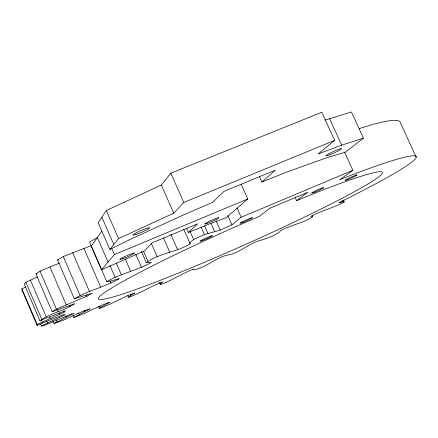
<?xml version="1.0" encoding="UTF-8"?>
<svg xmlns="http://www.w3.org/2000/svg" width="438" height="438" viewBox="0 0 438 438"><rect width="100%" height="100%" fill="white"/><g stroke="black" fill="none" stroke-linecap="round" stroke-linejoin="round"><path stroke-width="0.66" d="M40.635 324.125L41.446 326.009L65.322 314.566L63.258 314.621L37.104 325.363L37.17 324.503L21.9 288.872L25.831 286.972M325.051 120.061L351.446 111.991L363.414 138.178L341.678 145.153L318.147 153.973L334.632 140.39L321.82 112.237L170.82 173.174L161.348 185.006L106.292 210.53L98.167 222.685L109.839 249.468L130.305 239.356L183.774 214.768L212.496 202.433L224.086 191.291L275.316 170.152L261.853 181.994L259.362 176.437M101.797 231.198L91.241 246.129L101.556 269.846L144.491 250.837L152.194 242.822L197.648 223.84L188.455 232.43L186.555 228.121M109.839 249.468L118.55 238.595L173.776 213.153L183.774 202.455L334.632 140.39M37.17 324.503L64.151 312.195L65.361 310.739L39.913 320.671L24.243 284.142L25.853 282.22L37.591 276.947M101.556 269.846L114.384 254.571L247.766 198.989L241.168 184.223M98.687 306.551L99.486 308.401L100.428 307.481L109.599 302.368C97.22 306.272 86.215 313.608 73.808 317.44L73.004 315.574M141.381 251.407L146.308 262.663C159.268 253.186 176.443 252.118 190.212 243.944L183.648 229.074M39.913 320.671C50.228 313.132 63.877 311.057 74.471 303.78L52.188 311.725L35.965 274.007L40.055 271.138L59.294 263.183M127.77 295.502L128.575 297.347L130.836 295.338L134.789 292.934C122.591 297.084 111.701 304.284 99.486 308.401M344.64 152.314L352.836 170.327L241.163 217.259L231.954 224.853L220.21 230.114L204.415 234.593L193.64 239.487L189.747 242.948L190.212 243.944M247.766 198.989L226.249 217.609L211.888 222.947L188.455 232.43M312.135 215.584L312.688 216.805C302.757 223.314 290.629 225.017 280.304 230.766L279.937 231.614C273.317 236.569 265.242 239.033 257.38 241.256C247.826 244.65 240.281 251.883 230.377 254.582C216.75 256.104 206.632 268.029 193.273 269.863L193.547 269.091C182.12 273.383 172.024 280.512 160.472 284.53L160.308 283.955L162.892 281.82C151.044 286.091 140.45 293.148 128.575 297.347M363.414 138.178L345.232 152.26L328.593 157.116L287.875 171.652L261.853 181.994M296.608 200.648L307.821 192.293L269.649 208.34L259.433 216.328L237.768 225.723A155.271 10.14 -24 0 0 107.337 298.481A155.271 10.14 -24 0 0 329.748 204.65A155.271 10.14 -24 0 0 316.22 192.627L296.608 200.648L295.201 197.533M352.836 170.327L339.789 179.695L357.474 172.764A192.501 12.609 -24 0 1 338.837 202.75L343.332 201.726L344.268 201.984L343.43 200.133M52.188 311.725L56.398 309.113L86.801 296.241L92.281 293.192L74.323 298.749L57.581 259.98L63.253 256.531L91.591 245.477M74.323 298.749C88.52 290.383 104.994 286.885 119.284 278.688L110.332 281.097L106.752 281.568L89.516 241.913L97.17 237.796M73.808 317.44L90.036 308.867C77.521 312.431 66.494 320.052 53.956 323.496L52.894 321.021M53.956 323.496L74.236 313.301L71.082 314.062L43.658 325.746L41.446 326.009M106.752 281.568C120.904 273.493 137.242 270.377 151.439 262.389L146.308 262.663M344.268 201.984C333.619 207.793 321.662 210.607 310.996 216.383L312.688 216.805M359.226 128.613L372.749 124.403A192.03 17.854 -24 0 1 400.201 122.366L416.1 156.919M35.965 274.007L37.17 273.69M57.581 259.98L58.67 259.789M329.518 118.452L341.678 145.153M342.773 200.489L343.332 201.726M237.018 207.957L241.163 217.259M227.809 215.54L231.954 224.853M216.071 220.801L220.21 230.114M211.067 223.462L214.631 231.488M204.623 225.926L207.941 233.41M201.091 227.087L204.415 234.593M170.82 173.174L183.774 202.455M190.043 231.357L193.64 239.487M161.348 185.006L173.776 213.153M170.858 234.303L177.675 249.769M163.44 237.796L169.763 252.168M151.455 243.605L157.182 256.663M159.761 282.713L160.308 283.955M159.662 282.685L160.472 284.53M143.5 251.237L147.847 261.157M135.731 254.286L141.441 267.344M106.292 210.53L118.55 238.595M125.202 258.781L130.672 271.314M101.857 217.171L113.792 244.53M111.679 248.357L114.384 254.571M130.294 294.095L130.836 295.338M116.294 263.085L121.43 274.867M109.949 265.483L115.095 277.303M97.351 237.489L108.066 262.094M110.091 281.152L110.902 283.014M83.915 248.39L100.707 287.076M99.891 306.239L100.428 307.481M72.648 252.655L89.494 291.544M86.259 294.982L86.801 296.241M63.253 256.531L80.11 295.513M83.987 310.416L84.518 311.648M78.599 313.219L79.136 314.468M69.401 305.385L69.938 306.627M49.97 267.043L66.302 304.919M63.614 310.947L64.151 312.195M65.782 315.995L66.319 317.238M59.157 312.902L59.699 314.155M57.411 309.781L58.216 311.653M40.055 271.138L56.398 309.113M56.387 319.921L57.186 321.777M49.757 317.128L50.293 318.382M30.419 280.09L46.242 316.931M46.674 321.065L47.485 322.948M25.853 282.22L41.654 319.045M41.451 320.216L42.256 322.094M37.104 325.363L21.96 290.022L21.9 288.872M206.966 223.489A7.785 0.652 -23.9 0 0 218.737 217.938A7.785 0.652 -23.9 0 0 209.671 221.091A7.785 0.652 -23.9 0 0 206.966 223.489M122.503 258.82A7.972 0.673 -23.6 0 0 134.307 253.241A7.972 0.673 -23.6 0 0 124.452 256.712A7.972 0.673 -23.6 0 0 122.503 258.82M135.928 234.45A9.099 0.887 -23.6 0 0 149.468 228.012A9.099 0.887 -23.6 0 0 138.32 231.768A9.099 0.887 -23.6 0 0 135.928 234.45M329.409 154.899A8.661 0.805 -24.5 0 0 341.618 148.717A8.661 0.805 -24.5 0 0 330.186 153.021A8.661 0.805 -24.5 0 0 329.409 154.899M314.391 192.282A6.751 0.493 -24.3 0 0 323.846 187.612A6.751 0.493 -24.3 0 0 314.845 191.149A6.751 0.493 -24.3 0 0 314.391 192.282M243.183 222.296A6.86 0.509 -24.1 0 0 252.502 217.67A6.86 0.509 -24.1 0 0 243.03 221.404A6.86 0.509 -24.1 0 0 243.183 222.296M202.066 240.708A6.86 0.509 -23.9 0 0 212.419 235.858A6.86 0.509 -23.9 0 0 204.398 238.743A6.86 0.509 -23.9 0 0 202.066 240.708M347.739 179.596A6.625 0.471 -24.4 0 0 357.134 174.97A6.625 0.471 -24.4 0 0 348.462 178.381A6.625 0.471 -24.4 0 0 347.739 179.596"/></g></svg>
